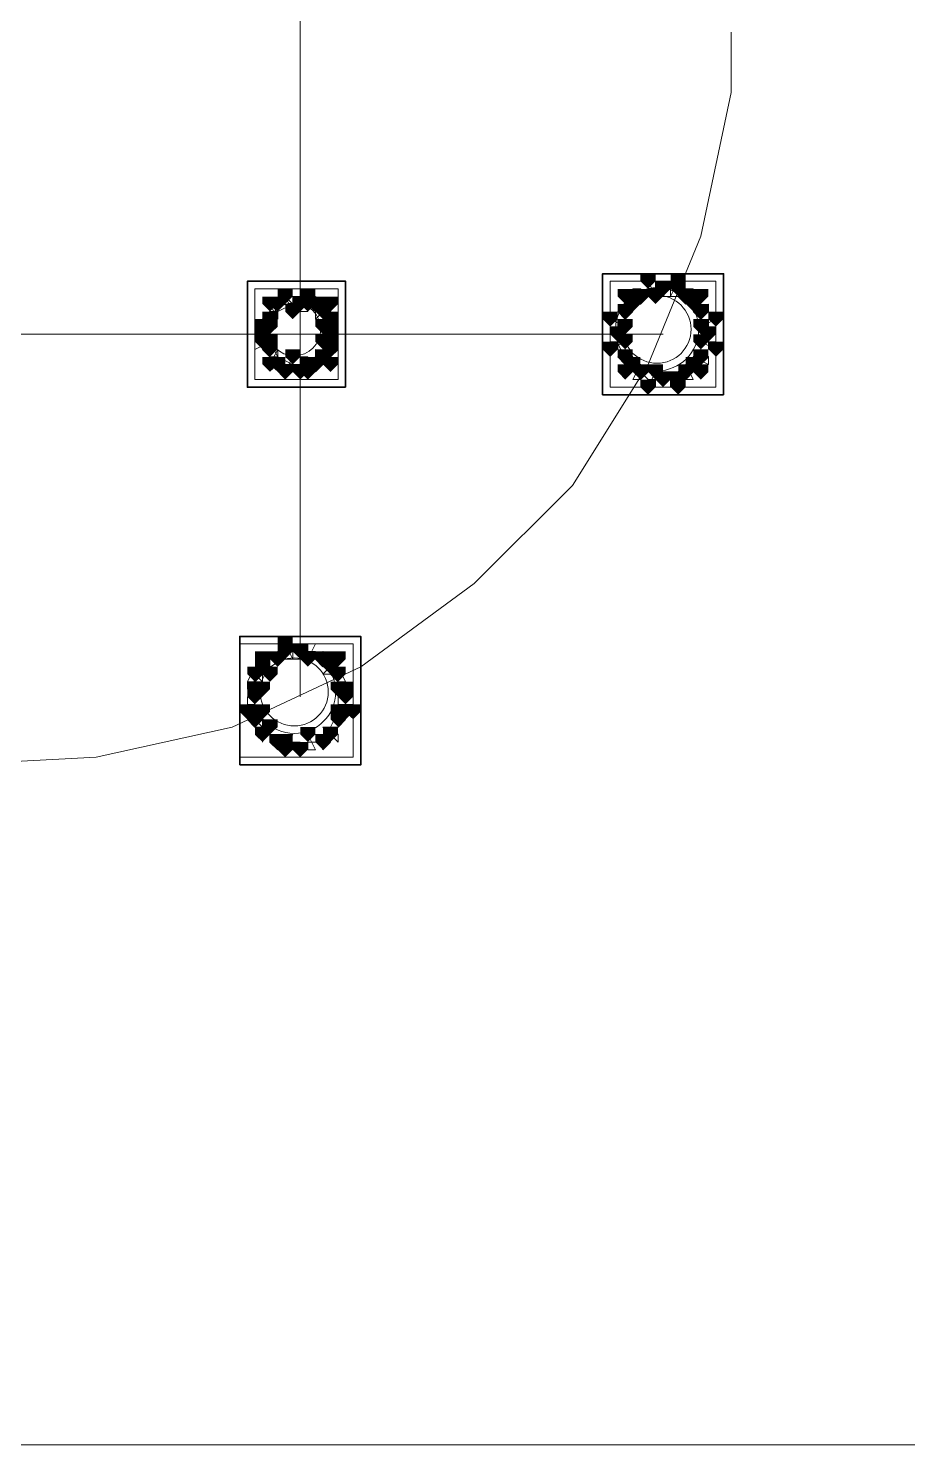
# Model space of a CAD drawing. Header units: millimetres. Extents: x 2315 to 4619, y 1334 to 1897.
# Drawn here: x 4172.34 to 4179.45, y 1530.21 to 1541.67 of the extents above; entities that cross this region are included whole.
import ezdxf

# ---------------------------------------------------------------- set-up
doc = ezdxf.new("R2010")
doc.units = ezdxf.units.MM
for name, color, linetype, true_color in [('PDF_10', 7, 'Continuous', 0x00b85c), ('PDF_AXIS', 7, 'Continuous', 0x00b85c), ('PDF_柱构件', 7, 'Continuous', 0x00b85c), ('PDF_转运站初步方案', 7, 'Continuous', 0x00b85c)]:
    doc.layers.add(name, color=color, linetype=linetype, true_color=true_color)
doc.layers.add('PDF_中心线层', color=1, linetype='Continuous')
doc.layers.add('PDF_粗实线层', color=7, linetype='Continuous')

msp = doc.modelspace()

# ---------------------------------------------------------------- hatches: boundary and pattern name
at = {"layer": 'PDF_10', "transparency": 33554559}
for points in [[(4177.47, 1539.62), (4177.409, 1539.62), (4177.409, 1539.558), (4177.47, 1539.497), (4177.531, 1539.558), (4177.531, 1539.62)], [(4177.47, 1539.62), (4177.409, 1539.62), (4177.409, 1539.558), (4177.47, 1539.497), (4177.531, 1539.558), (4177.531, 1539.62)], [(4174.355, 1539.497), (4174.293, 1539.497), (4174.293, 1539.436), (4174.355, 1539.375), (4174.416, 1539.436), (4174.416, 1539.497)], [(4174.355, 1539.497), (4174.293, 1539.497), (4174.293, 1539.436), (4174.355, 1539.375), (4174.416, 1539.436), (4174.416, 1539.497)], [(4174.538, 1539.497), (4174.477, 1539.497), (4174.477, 1539.436), (4174.538, 1539.375), (4174.599, 1539.436), (4174.599, 1539.497)], [(4174.538, 1539.497), (4174.477, 1539.497), (4174.477, 1539.436), (4174.538, 1539.375), (4174.599, 1539.436), (4174.599, 1539.497)], [(4174.66, 1539.497), (4174.599, 1539.497), (4174.599, 1539.436), (4174.66, 1539.375), (4174.721, 1539.436), (4174.721, 1539.497)], [(4174.66, 1539.497), (4174.599, 1539.497), (4174.599, 1539.436), (4174.66, 1539.375), (4174.721, 1539.436), (4174.721, 1539.497)], [(4174.66, 1539.497), (4174.599, 1539.497), (4174.599, 1539.436), (4174.66, 1539.375), (4174.721, 1539.436), (4174.721, 1539.497)], [(4177.286, 1539.558), (4177.225, 1539.558), (4177.225, 1539.497), (4177.286, 1539.436), (4177.348, 1539.497), (4177.348, 1539.558)], [(4177.286, 1539.558), (4177.225, 1539.558), (4177.225, 1539.497), (4177.286, 1539.436), (4177.348, 1539.497), (4177.348, 1539.558)], [(4177.653, 1539.558), (4177.592, 1539.558), (4177.592, 1539.497), (4177.653, 1539.436), (4177.714, 1539.497), (4177.714, 1539.558)], [(4177.653, 1539.558), (4177.592, 1539.558), (4177.592, 1539.497), (4177.653, 1539.436), (4177.714, 1539.497), (4177.714, 1539.558)], [(4174.293, 1539.375), (4174.232, 1539.375), (4174.232, 1539.314), (4174.293, 1539.253), (4174.355, 1539.314), (4174.355, 1539.375)], [(4174.293, 1539.375), (4174.232, 1539.375), (4174.232, 1539.314), (4174.293, 1539.253), (4174.355, 1539.314), (4174.355, 1539.375)], [(4174.782, 1539.375), (4174.721, 1539.375), (4174.721, 1539.314), (4174.782, 1539.253), (4174.843, 1539.314), (4174.843, 1539.375)], [(4174.782, 1539.375), (4174.721, 1539.375), (4174.721, 1539.314), (4174.782, 1539.253), (4174.843, 1539.314), (4174.843, 1539.375)], [(4177.164, 1539.436), (4177.103, 1539.436), (4177.103, 1539.375), (4177.164, 1539.314), (4177.225, 1539.375), (4177.225, 1539.436)], [(4177.164, 1539.436), (4177.103, 1539.436), (4177.103, 1539.375), (4177.164, 1539.314), (4177.225, 1539.375), (4177.225, 1539.436)], [(4177.775, 1539.436), (4177.714, 1539.436), (4177.714, 1539.375), (4177.775, 1539.314), (4177.836, 1539.375), (4177.836, 1539.436)], [(4177.775, 1539.436), (4177.714, 1539.436), (4177.714, 1539.375), (4177.775, 1539.314), (4177.836, 1539.375), (4177.836, 1539.436)], [(4174.232, 1539.253), (4174.171, 1539.253), (4174.171, 1539.192), (4174.232, 1539.131), (4174.293, 1539.192), (4174.293, 1539.253)], [(4174.232, 1539.253), (4174.171, 1539.253), (4174.171, 1539.192), (4174.232, 1539.131), (4174.293, 1539.192), (4174.293, 1539.253)], [(4174.782, 1539.253), (4174.721, 1539.253), (4174.721, 1539.192), (4174.782, 1539.131), (4174.843, 1539.192), (4174.843, 1539.253)], [(4174.782, 1539.253), (4174.721, 1539.253), (4174.721, 1539.192), (4174.782, 1539.131), (4174.843, 1539.192), (4174.843, 1539.253)], [(4177.103, 1539.253), (4177.042, 1539.253), (4177.042, 1539.192), (4177.103, 1539.131), (4177.164, 1539.192), (4177.164, 1539.253)], [(4177.103, 1539.253), (4177.042, 1539.253), (4177.042, 1539.192), (4177.103, 1539.131), (4177.164, 1539.192), (4177.164, 1539.253)], [(4177.103, 1539.253), (4177.042, 1539.253), (4177.042, 1539.192), (4177.103, 1539.131), (4177.164, 1539.192), (4177.164, 1539.253)], [(4177.836, 1539.253), (4177.775, 1539.253), (4177.775, 1539.192), (4177.836, 1539.131), (4177.897, 1539.192), (4177.897, 1539.253)], [(4177.836, 1539.253), (4177.775, 1539.253), (4177.775, 1539.192), (4177.836, 1539.131), (4177.897, 1539.192), (4177.897, 1539.253)], [(4174.293, 1539.131), (4174.232, 1539.131), (4174.232, 1539.07), (4174.293, 1539.009), (4174.355, 1539.07), (4174.355, 1539.131)], [(4174.293, 1539.131), (4174.232, 1539.131), (4174.232, 1539.07), (4174.293, 1539.009), (4174.355, 1539.07), (4174.355, 1539.131)], [(4174.782, 1539.131), (4174.721, 1539.131), (4174.721, 1539.07), (4174.782, 1539.009), (4174.843, 1539.07), (4174.843, 1539.131)], [(4174.782, 1539.131), (4174.721, 1539.131), (4174.721, 1539.07), (4174.782, 1539.009), (4174.843, 1539.07), (4174.843, 1539.131)], [(4177.164, 1539.07), (4177.103, 1539.07), (4177.103, 1539.009), (4177.164, 1538.948), (4177.225, 1539.009), (4177.225, 1539.07)], [(4177.164, 1539.07), (4177.103, 1539.07), (4177.103, 1539.009), (4177.164, 1538.948), (4177.225, 1539.009), (4177.225, 1539.07)], [(4177.775, 1539.07), (4177.714, 1539.07), (4177.714, 1539.009), (4177.775, 1538.948), (4177.836, 1539.009), (4177.836, 1539.07)], [(4177.775, 1539.07), (4177.714, 1539.07), (4177.714, 1539.009), (4177.775, 1538.948), (4177.836, 1539.009), (4177.836, 1539.07)], [(4174.355, 1539.009), (4174.293, 1539.009), (4174.293, 1538.948), (4174.355, 1538.887), (4174.416, 1538.948), (4174.416, 1539.009)], [(4174.355, 1539.009), (4174.293, 1539.009), (4174.293, 1538.948), (4174.355, 1538.887), (4174.416, 1538.948), (4174.416, 1539.009)], [(4174.538, 1538.948), (4174.477, 1538.948), (4174.477, 1538.887), (4174.538, 1538.825), (4174.599, 1538.887), (4174.599, 1538.948)], [(4174.538, 1538.948), (4174.477, 1538.948), (4174.477, 1538.887), (4174.538, 1538.825), (4174.599, 1538.887), (4174.599, 1538.948)], [(4174.66, 1539.009), (4174.599, 1539.009), (4174.599, 1538.948), (4174.66, 1538.887), (4174.721, 1538.948), (4174.721, 1539.009)], [(4174.66, 1539.009), (4174.599, 1539.009), (4174.599, 1538.948), (4174.66, 1538.887), (4174.721, 1538.948), (4174.721, 1539.009)], [(4174.66, 1539.009), (4174.599, 1539.009), (4174.599, 1538.948), (4174.66, 1538.887), (4174.721, 1538.948), (4174.721, 1539.009)], [(4177.286, 1538.948), (4177.225, 1538.948), (4177.225, 1538.887), (4177.286, 1538.825), (4177.348, 1538.887), (4177.348, 1538.948)], [(4177.286, 1538.948), (4177.225, 1538.948), (4177.225, 1538.887), (4177.286, 1538.825), (4177.348, 1538.887), (4177.348, 1538.948)], [(4177.653, 1538.948), (4177.592, 1538.948), (4177.592, 1538.887), (4177.653, 1538.825), (4177.714, 1538.887), (4177.714, 1538.948)], [(4177.653, 1538.948), (4177.592, 1538.948), (4177.592, 1538.887), (4177.653, 1538.825), (4177.714, 1538.887), (4177.714, 1538.948)], [(4177.47, 1538.887), (4177.409, 1538.887), (4177.409, 1538.825), (4177.47, 1538.764), (4177.531, 1538.825), (4177.531, 1538.887)], [(4177.47, 1538.887), (4177.409, 1538.887), (4177.409, 1538.825), (4177.47, 1538.764), (4177.531, 1538.825), (4177.531, 1538.887)], [(4174.355, 1536.627), (4174.293, 1536.627), (4174.293, 1536.565), (4174.355, 1536.504), (4174.416, 1536.565), (4174.416, 1536.627)], [(4174.355, 1536.627), (4174.293, 1536.627), (4174.293, 1536.565), (4174.355, 1536.504), (4174.416, 1536.565), (4174.416, 1536.627)], [(4174.538, 1536.688), (4174.477, 1536.688), (4174.477, 1536.627), (4174.538, 1536.565), (4174.599, 1536.627), (4174.599, 1536.688)], [(4174.538, 1536.688), (4174.477, 1536.688), (4174.477, 1536.627), (4174.538, 1536.565), (4174.599, 1536.627), (4174.599, 1536.688)], [(4174.721, 1536.627), (4174.66, 1536.627), (4174.66, 1536.565), (4174.721, 1536.504), (4174.782, 1536.565), (4174.782, 1536.627)], [(4174.721, 1536.627), (4174.66, 1536.627), (4174.66, 1536.565), (4174.721, 1536.504), (4174.782, 1536.565), (4174.782, 1536.627)], [(4174.721, 1536.627), (4174.66, 1536.627), (4174.66, 1536.565), (4174.721, 1536.504), (4174.782, 1536.565), (4174.782, 1536.627)], [(4174.171, 1536.504), (4174.11, 1536.504), (4174.11, 1536.443), (4174.171, 1536.382), (4174.232, 1536.443), (4174.232, 1536.504)], [(4174.171, 1536.504), (4174.11, 1536.504), (4174.11, 1536.443), (4174.171, 1536.382), (4174.232, 1536.443), (4174.232, 1536.504)], [(4174.843, 1536.504), (4174.782, 1536.504), (4174.782, 1536.443), (4174.843, 1536.382), (4174.904, 1536.443), (4174.904, 1536.504)], [(4174.843, 1536.504), (4174.782, 1536.504), (4174.782, 1536.443), (4174.843, 1536.382), (4174.904, 1536.443), (4174.904, 1536.504)], [(4174.171, 1536.321), (4174.11, 1536.321), (4174.11, 1536.26), (4174.171, 1536.199), (4174.232, 1536.26), (4174.232, 1536.321)], [(4174.171, 1536.321), (4174.11, 1536.321), (4174.11, 1536.26), (4174.171, 1536.199), (4174.232, 1536.26), (4174.232, 1536.321)], [(4174.904, 1536.321), (4174.843, 1536.321), (4174.843, 1536.26), (4174.904, 1536.199), (4174.965, 1536.26), (4174.965, 1536.321)], [(4174.904, 1536.321), (4174.843, 1536.321), (4174.843, 1536.26), (4174.904, 1536.199), (4174.965, 1536.26), (4174.965, 1536.321)], [(4174.171, 1536.138), (4174.11, 1536.138), (4174.11, 1536.077), (4174.171, 1536.016), (4174.232, 1536.077), (4174.232, 1536.138)], [(4174.171, 1536.138), (4174.11, 1536.138), (4174.11, 1536.077), (4174.171, 1536.016), (4174.232, 1536.077), (4174.232, 1536.138)], [(4174.843, 1536.138), (4174.782, 1536.138), (4174.782, 1536.077), (4174.843, 1536.016), (4174.904, 1536.077), (4174.904, 1536.138)], [(4174.843, 1536.138), (4174.782, 1536.138), (4174.782, 1536.077), (4174.843, 1536.016), (4174.904, 1536.077), (4174.904, 1536.138)], [(4174.355, 1535.955), (4174.293, 1535.955), (4174.293, 1535.894), (4174.355, 1535.832), (4174.416, 1535.894), (4174.416, 1535.955)], [(4174.355, 1535.955), (4174.293, 1535.955), (4174.293, 1535.894), (4174.355, 1535.832), (4174.416, 1535.894), (4174.416, 1535.955)], [(4174.721, 1535.955), (4174.66, 1535.955), (4174.66, 1535.894), (4174.721, 1535.832), (4174.782, 1535.894), (4174.782, 1535.955)], [(4174.721, 1535.955), (4174.66, 1535.955), (4174.66, 1535.894), (4174.721, 1535.832), (4174.782, 1535.894), (4174.782, 1535.955)], [(4174.538, 1535.894), (4174.477, 1535.894), (4174.477, 1535.832), (4174.538, 1535.771), (4174.599, 1535.832), (4174.599, 1535.894)], [(4174.538, 1535.894), (4174.477, 1535.894), (4174.477, 1535.832), (4174.538, 1535.771), (4174.599, 1535.832), (4174.599, 1535.894)]]:
    msp.add_hatch(color=256, dxfattribs=at).paths.add_polyline_path(points)
at = {"layer": 'PDF_柱构件', "transparency": 33554559}
for points in [[(4177.348, 1539.681), (4177.286, 1539.681), (4177.286, 1539.62), (4177.348, 1539.558), (4177.409, 1539.62), (4177.409, 1539.681)], [(4177.592, 1539.681), (4177.531, 1539.681), (4177.531, 1539.62), (4177.592, 1539.558), (4177.653, 1539.62), (4177.653, 1539.681)], [(4177.592, 1539.62), (4177.531, 1539.62), (4177.531, 1539.558), (4177.592, 1539.497), (4177.653, 1539.558), (4177.653, 1539.62)], [(4174.293, 1539.497), (4174.232, 1539.497), (4174.232, 1539.436), (4174.293, 1539.375), (4174.355, 1539.436), (4174.355, 1539.497)], [(4174.416, 1539.558), (4174.355, 1539.558), (4174.355, 1539.497), (4174.416, 1539.436), (4174.477, 1539.497), (4174.477, 1539.558)], [(4174.599, 1539.558), (4174.538, 1539.558), (4174.538, 1539.497), (4174.599, 1539.436), (4174.66, 1539.497), (4174.66, 1539.558)], [(4174.599, 1539.497), (4174.538, 1539.497), (4174.538, 1539.436), (4174.599, 1539.375), (4174.66, 1539.436), (4174.66, 1539.497)], [(4174.782, 1539.497), (4174.721, 1539.497), (4174.721, 1539.436), (4174.782, 1539.375), (4174.843, 1539.436), (4174.843, 1539.497)], [(4177.164, 1539.558), (4177.103, 1539.558), (4177.103, 1539.497), (4177.164, 1539.436), (4177.225, 1539.497), (4177.225, 1539.558)], [(4177.225, 1539.497), (4177.164, 1539.497), (4177.164, 1539.436), (4177.225, 1539.375), (4177.286, 1539.436), (4177.286, 1539.497)], [(4177.409, 1539.558), (4177.348, 1539.558), (4177.348, 1539.497), (4177.409, 1539.436), (4177.47, 1539.497), (4177.47, 1539.558)], [(4177.714, 1539.497), (4177.653, 1539.497), (4177.653, 1539.436), (4177.714, 1539.375), (4177.775, 1539.436), (4177.775, 1539.497)], [(4177.775, 1539.558), (4177.714, 1539.558), (4177.714, 1539.497), (4177.775, 1539.436), (4177.836, 1539.497), (4177.836, 1539.558)], [(4174.477, 1539.436), (4174.416, 1539.436), (4174.416, 1539.375), (4174.477, 1539.314), (4174.538, 1539.375), (4174.538, 1539.436)], [(4174.721, 1539.436), (4174.66, 1539.436), (4174.66, 1539.375), (4174.721, 1539.314), (4174.782, 1539.375), (4174.782, 1539.436)], [(4177.042, 1539.375), (4176.981, 1539.375), (4176.981, 1539.314), (4177.042, 1539.253), (4177.103, 1539.314), (4177.103, 1539.375)], [(4177.897, 1539.375), (4177.836, 1539.375), (4177.836, 1539.314), (4177.897, 1539.253), (4177.958, 1539.314), (4177.958, 1539.375)], [(4174.232, 1539.314), (4174.171, 1539.314), (4174.171, 1539.253), (4174.232, 1539.192), (4174.293, 1539.253), (4174.293, 1539.314)], [(4174.293, 1539.314), (4174.232, 1539.314), (4174.232, 1539.253), (4174.293, 1539.192), (4174.355, 1539.253), (4174.355, 1539.314)], [(4174.721, 1539.314), (4174.66, 1539.314), (4174.66, 1539.253), (4174.721, 1539.192), (4174.782, 1539.253), (4174.782, 1539.314)], [(4174.782, 1539.314), (4174.721, 1539.314), (4174.721, 1539.253), (4174.782, 1539.192), (4174.843, 1539.253), (4174.843, 1539.314)], [(4177.164, 1539.314), (4177.103, 1539.314), (4177.103, 1539.253), (4177.164, 1539.192), (4177.225, 1539.253), (4177.225, 1539.314)], [(4177.775, 1539.314), (4177.714, 1539.314), (4177.714, 1539.253), (4177.775, 1539.192), (4177.836, 1539.253), (4177.836, 1539.314)], [(4174.232, 1539.192), (4174.171, 1539.192), (4174.171, 1539.131), (4174.232, 1539.07), (4174.293, 1539.131), (4174.293, 1539.192)], [(4174.293, 1539.192), (4174.232, 1539.192), (4174.232, 1539.131), (4174.293, 1539.07), (4174.355, 1539.131), (4174.355, 1539.192)], [(4174.721, 1539.192), (4174.66, 1539.192), (4174.66, 1539.131), (4174.721, 1539.07), (4174.782, 1539.131), (4174.782, 1539.192)], [(4174.782, 1539.192), (4174.721, 1539.192), (4174.721, 1539.131), (4174.782, 1539.07), (4174.843, 1539.131), (4174.843, 1539.192)], [(4177.042, 1539.131), (4176.981, 1539.131), (4176.981, 1539.07), (4177.042, 1539.009), (4177.103, 1539.07), (4177.103, 1539.131)], [(4177.164, 1539.192), (4177.103, 1539.192), (4177.103, 1539.131), (4177.164, 1539.07), (4177.225, 1539.131), (4177.225, 1539.192)], [(4177.775, 1539.192), (4177.714, 1539.192), (4177.714, 1539.131), (4177.775, 1539.07), (4177.836, 1539.131), (4177.836, 1539.192)], [(4177.897, 1539.131), (4177.836, 1539.131), (4177.836, 1539.07), (4177.897, 1539.009), (4177.958, 1539.07), (4177.958, 1539.131)], [(4174.477, 1539.07), (4174.416, 1539.07), (4174.416, 1539.009), (4174.477, 1538.948), (4174.538, 1539.009), (4174.538, 1539.07)], [(4174.721, 1539.07), (4174.66, 1539.07), (4174.66, 1539.009), (4174.721, 1538.948), (4174.782, 1539.009), (4174.782, 1539.07)], [(4174.293, 1539.009), (4174.232, 1539.009), (4174.232, 1538.948), (4174.293, 1538.887), (4174.355, 1538.948), (4174.355, 1539.009)], [(4174.416, 1538.948), (4174.355, 1538.948), (4174.355, 1538.887), (4174.416, 1538.825), (4174.477, 1538.887), (4174.477, 1538.948)], [(4174.599, 1539.009), (4174.538, 1539.009), (4174.538, 1538.948), (4174.599, 1538.887), (4174.66, 1538.948), (4174.66, 1539.009)], [(4174.599, 1538.948), (4174.538, 1538.948), (4174.538, 1538.887), (4174.599, 1538.825), (4174.66, 1538.887), (4174.66, 1538.948)], [(4174.782, 1539.009), (4174.721, 1539.009), (4174.721, 1538.948), (4174.782, 1538.887), (4174.843, 1538.948), (4174.843, 1539.009)], [(4177.164, 1538.948), (4177.103, 1538.948), (4177.103, 1538.887), (4177.164, 1538.825), (4177.225, 1538.887), (4177.225, 1538.948)], [(4177.225, 1539.009), (4177.164, 1539.009), (4177.164, 1538.948), (4177.225, 1538.887), (4177.286, 1538.948), (4177.286, 1539.009)], [(4177.409, 1538.948), (4177.348, 1538.948), (4177.348, 1538.887), (4177.409, 1538.825), (4177.47, 1538.887), (4177.47, 1538.948)], [(4177.714, 1539.009), (4177.653, 1539.009), (4177.653, 1538.948), (4177.714, 1538.887), (4177.775, 1538.948), (4177.775, 1539.009)], [(4177.775, 1538.948), (4177.714, 1538.948), (4177.714, 1538.887), (4177.775, 1538.825), (4177.836, 1538.887), (4177.836, 1538.948)], [(4177.348, 1538.825), (4177.286, 1538.825), (4177.286, 1538.764), (4177.348, 1538.703), (4177.409, 1538.764), (4177.409, 1538.825)], [(4177.592, 1538.887), (4177.531, 1538.887), (4177.531, 1538.825), (4177.592, 1538.764), (4177.653, 1538.825), (4177.653, 1538.887)], [(4177.592, 1538.825), (4177.531, 1538.825), (4177.531, 1538.764), (4177.592, 1538.703), (4177.653, 1538.764), (4177.653, 1538.825)], [(4174.416, 1536.749), (4174.355, 1536.749), (4174.355, 1536.688), (4174.416, 1536.627), (4174.477, 1536.688), (4174.477, 1536.749)], [(4174.232, 1536.627), (4174.171, 1536.627), (4174.171, 1536.565), (4174.232, 1536.504), (4174.293, 1536.565), (4174.293, 1536.627)], [(4174.416, 1536.688), (4174.355, 1536.688), (4174.355, 1536.627), (4174.416, 1536.565), (4174.477, 1536.627), (4174.477, 1536.688)], [(4174.599, 1536.627), (4174.538, 1536.627), (4174.538, 1536.565), (4174.599, 1536.504), (4174.66, 1536.565), (4174.66, 1536.627)], [(4174.843, 1536.627), (4174.782, 1536.627), (4174.782, 1536.565), (4174.843, 1536.504), (4174.904, 1536.565), (4174.904, 1536.627)], [(4174.232, 1536.565), (4174.171, 1536.565), (4174.171, 1536.504), (4174.232, 1536.443), (4174.293, 1536.504), (4174.293, 1536.565)], [(4174.293, 1536.504), (4174.232, 1536.504), (4174.232, 1536.443), (4174.293, 1536.382), (4174.355, 1536.443), (4174.355, 1536.504)], [(4174.782, 1536.565), (4174.721, 1536.565), (4174.721, 1536.504), (4174.782, 1536.443), (4174.843, 1536.504), (4174.843, 1536.565)], [(4174.171, 1536.382), (4174.11, 1536.382), (4174.11, 1536.321), (4174.171, 1536.26), (4174.232, 1536.321), (4174.232, 1536.382)], [(4174.232, 1536.382), (4174.171, 1536.382), (4174.171, 1536.321), (4174.232, 1536.26), (4174.293, 1536.321), (4174.293, 1536.382)], [(4174.843, 1536.382), (4174.782, 1536.382), (4174.782, 1536.321), (4174.843, 1536.26), (4174.904, 1536.321), (4174.904, 1536.382)], [(4174.904, 1536.382), (4174.843, 1536.382), (4174.843, 1536.321), (4174.904, 1536.26), (4174.965, 1536.321), (4174.965, 1536.382)], [(4174.11, 1536.199), (4174.049, 1536.199), (4174.049, 1536.138), (4174.11, 1536.077), (4174.171, 1536.138), (4174.171, 1536.199)], [(4174.171, 1536.199), (4174.11, 1536.199), (4174.11, 1536.138), (4174.171, 1536.077), (4174.232, 1536.138), (4174.232, 1536.199)], [(4174.232, 1536.199), (4174.171, 1536.199), (4174.171, 1536.138), (4174.232, 1536.077), (4174.293, 1536.138), (4174.293, 1536.199)], [(4174.843, 1536.199), (4174.782, 1536.199), (4174.782, 1536.138), (4174.843, 1536.077), (4174.904, 1536.138), (4174.904, 1536.199)], [(4174.904, 1536.199), (4174.843, 1536.199), (4174.843, 1536.138), (4174.904, 1536.077), (4174.965, 1536.138), (4174.965, 1536.199)], [(4174.965, 1536.199), (4174.904, 1536.199), (4174.904, 1536.138), (4174.965, 1536.077), (4175.026, 1536.138), (4175.026, 1536.199)], [(4174.293, 1536.077), (4174.232, 1536.077), (4174.232, 1536.016), (4174.293, 1535.955), (4174.355, 1536.016), (4174.355, 1536.077)], [(4174.232, 1536.016), (4174.171, 1536.016), (4174.171, 1535.955), (4174.232, 1535.894), (4174.293, 1535.955), (4174.293, 1536.016)], [(4174.416, 1535.955), (4174.355, 1535.955), (4174.355, 1535.894), (4174.416, 1535.832), (4174.477, 1535.894), (4174.477, 1535.955)], [(4174.599, 1536.016), (4174.538, 1536.016), (4174.538, 1535.955), (4174.599, 1535.894), (4174.66, 1535.955), (4174.66, 1536.016)], [(4174.782, 1536.016), (4174.721, 1536.016), (4174.721, 1535.955), (4174.782, 1535.894), (4174.843, 1535.955), (4174.843, 1536.016)], [(4174.416, 1535.894), (4174.355, 1535.894), (4174.355, 1535.832), (4174.416, 1535.771), (4174.477, 1535.832), (4174.477, 1535.894)]]:
    msp.add_hatch(color=256, dxfattribs=at).paths.add_polyline_path(points)
at = {"layer": 'PDF_转运站初步方案', "transparency": 33554559}
for points in [[(4177.47, 1539.62), (4177.409, 1539.62), (4177.409, 1539.558), (4177.47, 1539.497), (4177.531, 1539.558), (4177.531, 1539.62)], [(4177.47, 1539.62), (4177.409, 1539.62), (4177.409, 1539.558), (4177.47, 1539.497), (4177.531, 1539.558), (4177.531, 1539.62)], [(4174.355, 1539.497), (4174.293, 1539.497), (4174.293, 1539.436), (4174.355, 1539.375), (4174.416, 1539.436), (4174.416, 1539.497)], [(4174.355, 1539.497), (4174.293, 1539.497), (4174.293, 1539.436), (4174.355, 1539.375), (4174.416, 1539.436), (4174.416, 1539.497)], [(4174.538, 1539.497), (4174.477, 1539.497), (4174.477, 1539.436), (4174.538, 1539.375), (4174.599, 1539.436), (4174.599, 1539.497)], [(4174.538, 1539.497), (4174.477, 1539.497), (4174.477, 1539.436), (4174.538, 1539.375), (4174.599, 1539.436), (4174.599, 1539.497)], [(4174.66, 1539.497), (4174.599, 1539.497), (4174.599, 1539.436), (4174.66, 1539.375), (4174.721, 1539.436), (4174.721, 1539.497)], [(4174.66, 1539.497), (4174.599, 1539.497), (4174.599, 1539.436), (4174.66, 1539.375), (4174.721, 1539.436), (4174.721, 1539.497)], [(4177.286, 1539.558), (4177.225, 1539.558), (4177.225, 1539.497), (4177.286, 1539.436), (4177.348, 1539.497), (4177.348, 1539.558)], [(4177.286, 1539.558), (4177.225, 1539.558), (4177.225, 1539.497), (4177.286, 1539.436), (4177.348, 1539.497), (4177.348, 1539.558)], [(4177.653, 1539.558), (4177.592, 1539.558), (4177.592, 1539.497), (4177.653, 1539.436), (4177.714, 1539.497), (4177.714, 1539.558)], [(4177.653, 1539.558), (4177.592, 1539.558), (4177.592, 1539.497), (4177.653, 1539.436), (4177.714, 1539.497), (4177.714, 1539.558)], [(4174.293, 1539.375), (4174.232, 1539.375), (4174.232, 1539.314), (4174.293, 1539.253), (4174.355, 1539.314), (4174.355, 1539.375)], [(4174.293, 1539.375), (4174.232, 1539.375), (4174.232, 1539.314), (4174.293, 1539.253), (4174.355, 1539.314), (4174.355, 1539.375)], [(4174.782, 1539.375), (4174.721, 1539.375), (4174.721, 1539.314), (4174.782, 1539.253), (4174.843, 1539.314), (4174.843, 1539.375)], [(4174.782, 1539.375), (4174.721, 1539.375), (4174.721, 1539.314), (4174.782, 1539.253), (4174.843, 1539.314), (4174.843, 1539.375)], [(4177.164, 1539.436), (4177.103, 1539.436), (4177.103, 1539.375), (4177.164, 1539.314), (4177.225, 1539.375), (4177.225, 1539.436)], [(4177.164, 1539.436), (4177.103, 1539.436), (4177.103, 1539.375), (4177.164, 1539.314), (4177.225, 1539.375), (4177.225, 1539.436)], [(4177.775, 1539.436), (4177.714, 1539.436), (4177.714, 1539.375), (4177.775, 1539.314), (4177.836, 1539.375), (4177.836, 1539.436)], [(4177.775, 1539.436), (4177.714, 1539.436), (4177.714, 1539.375), (4177.775, 1539.314), (4177.836, 1539.375), (4177.836, 1539.436)], [(4174.232, 1539.253), (4174.171, 1539.253), (4174.171, 1539.192), (4174.232, 1539.131), (4174.293, 1539.192), (4174.293, 1539.253)], [(4174.232, 1539.253), (4174.171, 1539.253), (4174.171, 1539.192), (4174.232, 1539.131), (4174.293, 1539.192), (4174.293, 1539.253)], [(4174.782, 1539.253), (4174.721, 1539.253), (4174.721, 1539.192), (4174.782, 1539.131), (4174.843, 1539.192), (4174.843, 1539.253)], [(4174.782, 1539.253), (4174.721, 1539.253), (4174.721, 1539.192), (4174.782, 1539.131), (4174.843, 1539.192), (4174.843, 1539.253)], [(4177.103, 1539.253), (4177.042, 1539.253), (4177.042, 1539.192), (4177.103, 1539.131), (4177.164, 1539.192), (4177.164, 1539.253)], [(4177.103, 1539.253), (4177.042, 1539.253), (4177.042, 1539.192), (4177.103, 1539.131), (4177.164, 1539.192), (4177.164, 1539.253)], [(4177.836, 1539.253), (4177.775, 1539.253), (4177.775, 1539.192), (4177.836, 1539.131), (4177.897, 1539.192), (4177.897, 1539.253)], [(4177.836, 1539.253), (4177.775, 1539.253), (4177.775, 1539.192), (4177.836, 1539.131), (4177.897, 1539.192), (4177.897, 1539.253)], [(4174.293, 1539.131), (4174.232, 1539.131), (4174.232, 1539.07), (4174.293, 1539.009), (4174.355, 1539.07), (4174.355, 1539.131)], [(4174.293, 1539.131), (4174.232, 1539.131), (4174.232, 1539.07), (4174.293, 1539.009), (4174.355, 1539.07), (4174.355, 1539.131)], [(4174.782, 1539.131), (4174.721, 1539.131), (4174.721, 1539.07), (4174.782, 1539.009), (4174.843, 1539.07), (4174.843, 1539.131)], [(4174.782, 1539.131), (4174.721, 1539.131), (4174.721, 1539.07), (4174.782, 1539.009), (4174.843, 1539.07), (4174.843, 1539.131)], [(4177.164, 1539.07), (4177.103, 1539.07), (4177.103, 1539.009), (4177.164, 1538.948), (4177.225, 1539.009), (4177.225, 1539.07)], [(4177.164, 1539.07), (4177.103, 1539.07), (4177.103, 1539.009), (4177.164, 1538.948), (4177.225, 1539.009), (4177.225, 1539.07)], [(4177.775, 1539.07), (4177.714, 1539.07), (4177.714, 1539.009), (4177.775, 1538.948), (4177.836, 1539.009), (4177.836, 1539.07)], [(4177.775, 1539.07), (4177.714, 1539.07), (4177.714, 1539.009), (4177.775, 1538.948), (4177.836, 1539.009), (4177.836, 1539.07)], [(4174.355, 1539.009), (4174.293, 1539.009), (4174.293, 1538.948), (4174.355, 1538.887), (4174.416, 1538.948), (4174.416, 1539.009)], [(4174.355, 1539.009), (4174.293, 1539.009), (4174.293, 1538.948), (4174.355, 1538.887), (4174.416, 1538.948), (4174.416, 1539.009)], [(4174.538, 1538.948), (4174.477, 1538.948), (4174.477, 1538.887), (4174.538, 1538.825), (4174.599, 1538.887), (4174.599, 1538.948)], [(4174.538, 1538.948), (4174.477, 1538.948), (4174.477, 1538.887), (4174.538, 1538.825), (4174.599, 1538.887), (4174.599, 1538.948)], [(4174.66, 1539.009), (4174.599, 1539.009), (4174.599, 1538.948), (4174.66, 1538.887), (4174.721, 1538.948), (4174.721, 1539.009)], [(4174.66, 1539.009), (4174.599, 1539.009), (4174.599, 1538.948), (4174.66, 1538.887), (4174.721, 1538.948), (4174.721, 1539.009)], [(4177.286, 1538.948), (4177.225, 1538.948), (4177.225, 1538.887), (4177.286, 1538.825), (4177.348, 1538.887), (4177.348, 1538.948)], [(4177.286, 1538.948), (4177.225, 1538.948), (4177.225, 1538.887), (4177.286, 1538.825), (4177.348, 1538.887), (4177.348, 1538.948)], [(4177.653, 1538.948), (4177.592, 1538.948), (4177.592, 1538.887), (4177.653, 1538.825), (4177.714, 1538.887), (4177.714, 1538.948)], [(4177.653, 1538.948), (4177.592, 1538.948), (4177.592, 1538.887), (4177.653, 1538.825), (4177.714, 1538.887), (4177.714, 1538.948)], [(4177.47, 1538.887), (4177.409, 1538.887), (4177.409, 1538.825), (4177.47, 1538.764), (4177.531, 1538.825), (4177.531, 1538.887)], [(4177.47, 1538.887), (4177.409, 1538.887), (4177.409, 1538.825), (4177.47, 1538.764), (4177.531, 1538.825), (4177.531, 1538.887)], [(4174.355, 1536.627), (4174.293, 1536.627), (4174.293, 1536.565), (4174.355, 1536.504), (4174.416, 1536.565), (4174.416, 1536.627)], [(4174.355, 1536.627), (4174.293, 1536.627), (4174.293, 1536.565), (4174.355, 1536.504), (4174.416, 1536.565), (4174.416, 1536.627)], [(4174.538, 1536.688), (4174.477, 1536.688), (4174.477, 1536.627), (4174.538, 1536.565), (4174.599, 1536.627), (4174.599, 1536.688)], [(4174.538, 1536.688), (4174.477, 1536.688), (4174.477, 1536.627), (4174.538, 1536.565), (4174.599, 1536.627), (4174.599, 1536.688)], [(4174.721, 1536.627), (4174.66, 1536.627), (4174.66, 1536.565), (4174.721, 1536.504), (4174.782, 1536.565), (4174.782, 1536.627)], [(4174.721, 1536.627), (4174.66, 1536.627), (4174.66, 1536.565), (4174.721, 1536.504), (4174.782, 1536.565), (4174.782, 1536.627)], [(4174.171, 1536.504), (4174.11, 1536.504), (4174.11, 1536.443), (4174.171, 1536.382), (4174.232, 1536.443), (4174.232, 1536.504)], [(4174.171, 1536.504), (4174.11, 1536.504), (4174.11, 1536.443), (4174.171, 1536.382), (4174.232, 1536.443), (4174.232, 1536.504)], [(4174.843, 1536.504), (4174.782, 1536.504), (4174.782, 1536.443), (4174.843, 1536.382), (4174.904, 1536.443), (4174.904, 1536.504)], [(4174.843, 1536.504), (4174.782, 1536.504), (4174.782, 1536.443), (4174.843, 1536.382), (4174.904, 1536.443), (4174.904, 1536.504)], [(4174.171, 1536.321), (4174.11, 1536.321), (4174.11, 1536.26), (4174.171, 1536.199), (4174.232, 1536.26), (4174.232, 1536.321)], [(4174.171, 1536.321), (4174.11, 1536.321), (4174.11, 1536.26), (4174.171, 1536.199), (4174.232, 1536.26), (4174.232, 1536.321)], [(4174.904, 1536.321), (4174.843, 1536.321), (4174.843, 1536.26), (4174.904, 1536.199), (4174.965, 1536.26), (4174.965, 1536.321)], [(4174.904, 1536.321), (4174.843, 1536.321), (4174.843, 1536.26), (4174.904, 1536.199), (4174.965, 1536.26), (4174.965, 1536.321)], [(4174.171, 1536.138), (4174.11, 1536.138), (4174.11, 1536.077), (4174.171, 1536.016), (4174.232, 1536.077), (4174.232, 1536.138)], [(4174.171, 1536.138), (4174.11, 1536.138), (4174.11, 1536.077), (4174.171, 1536.016), (4174.232, 1536.077), (4174.232, 1536.138)], [(4174.843, 1536.138), (4174.782, 1536.138), (4174.782, 1536.077), (4174.843, 1536.016), (4174.904, 1536.077), (4174.904, 1536.138)], [(4174.843, 1536.138), (4174.782, 1536.138), (4174.782, 1536.077), (4174.843, 1536.016), (4174.904, 1536.077), (4174.904, 1536.138)], [(4174.355, 1535.955), (4174.293, 1535.955), (4174.293, 1535.894), (4174.355, 1535.832), (4174.416, 1535.894), (4174.416, 1535.955)], [(4174.355, 1535.955), (4174.293, 1535.955), (4174.293, 1535.894), (4174.355, 1535.832), (4174.416, 1535.894), (4174.416, 1535.955)], [(4174.721, 1535.955), (4174.66, 1535.955), (4174.66, 1535.894), (4174.721, 1535.832), (4174.782, 1535.894), (4174.782, 1535.955)], [(4174.721, 1535.955), (4174.66, 1535.955), (4174.66, 1535.894), (4174.721, 1535.832), (4174.782, 1535.894), (4174.782, 1535.955)], [(4174.538, 1535.894), (4174.477, 1535.894), (4174.477, 1535.832), (4174.538, 1535.771), (4174.599, 1535.832), (4174.599, 1535.894)], [(4174.538, 1535.894), (4174.477, 1535.894), (4174.477, 1535.832), (4174.538, 1535.771), (4174.599, 1535.832), (4174.599, 1535.894)]]:
    msp.add_hatch(color=256, dxfattribs=at).paths.add_polyline_path(points)

# ---------------------------------------------------------------- linework, layer by layer
at = {"layer": 'PDF_10', "lineweight": 18}
for points in [[(4177.47, 1539.62), (4177.47, 1539.558), (4177.531, 1539.558)], [(4174.477, 1539.436), (4174.538, 1539.436), (4174.538, 1539.497)], [(4177.286, 1539.558), (4177.286, 1539.497), (4177.348, 1539.558)], [(4177.653, 1539.497), (4177.653, 1539.558), (4177.714, 1539.497)], [(4174.232, 1539.314), (4174.293, 1539.314), (4174.293, 1539.375)], [(4174.355, 1539.436), (4174.416, 1539.436), (4174.355, 1539.436)], [(4174.599, 1539.436), (4174.721, 1539.436)], [(4174.721, 1539.375), (4174.782, 1539.314), (4174.721, 1539.314)], [(4177.164, 1539.375), (4177.103, 1539.375), (4177.164, 1539.436)], [(4177.775, 1539.436), (4177.836, 1539.375), (4177.775, 1539.375)], [(4174.232, 1539.131), (4174.232, 1539.253)], [(4174.782, 1539.253), (4174.782, 1539.131)], [(4177.103, 1539.131), (4177.103, 1539.253)], [(4177.836, 1539.253), (4177.836, 1539.131)], [(4174.293, 1539.192), (4174.232, 1539.192)], [(4174.782, 1539.192), (4174.843, 1539.192)], [(4177.836, 1539.192), (4177.897, 1539.192)], [(4174.293, 1539.009), (4174.293, 1539.07), (4174.232, 1539.07)], [(4174.721, 1539.07), (4174.782, 1539.07), (4174.721, 1539.009)], [(4174.355, 1538.948), (4174.416, 1538.948), (4174.355, 1538.948)], [(4174.538, 1538.948), (4174.538, 1538.887), (4174.477, 1538.887)], [(4174.721, 1538.948), (4174.599, 1538.948)], [(4177.164, 1538.948), (4177.103, 1539.009), (4177.164, 1539.009)], [(4177.775, 1539.009), (4177.836, 1539.009), (4177.775, 1538.948)], [(4177.348, 1538.825), (4177.286, 1538.887), (4177.286, 1538.825)], [(4177.531, 1538.825), (4177.47, 1538.825), (4177.47, 1538.764)], [(4177.714, 1538.887), (4177.653, 1538.825), (4177.653, 1538.887)], [(4174.538, 1536.565), (4174.538, 1536.627), (4174.477, 1536.627)], [(4174.293, 1536.565), (4174.355, 1536.565), (4174.293, 1536.565)], [(4174.721, 1536.565), (4174.66, 1536.565)], [(4174.232, 1536.443), (4174.171, 1536.382)], [(4174.232, 1536.382), (4174.171, 1536.443)], [(4174.843, 1536.443), (4174.843, 1536.382), (4174.843, 1536.443)], [(4174.11, 1536.26), (4174.171, 1536.26), (4174.171, 1536.199)], [(4174.904, 1536.199), (4174.904, 1536.26), (4174.843, 1536.26)], [(4174.171, 1536.077), (4174.232, 1536.016)], [(4174.232, 1536.077), (4174.171, 1536.016)], [(4174.843, 1536.016), (4174.843, 1536.077), (4174.843, 1536.016)], [(4174.293, 1535.955), (4174.355, 1535.894)], [(4174.355, 1535.955), (4174.293, 1535.894)], [(4174.66, 1535.894), (4174.721, 1535.955), (4174.721, 1535.894)], [(4174.477, 1535.832), (4174.538, 1535.832), (4174.538, 1535.894)]]:
    msp.add_lwpolyline(points, dxfattribs=at)
at = {"layer": 'PDF_AXIS', "lineweight": 18}
for points in [[(4177.897, 1538.764), (4177.897, 1539.62), (4177.042, 1539.62), (4177.042, 1538.764)], [(4174.843, 1538.825), (4174.843, 1539.558), (4174.171, 1539.558), (4174.171, 1538.825)], [(4174.049, 1535.771), (4174.049, 1536.688), (4174.965, 1536.688), (4174.965, 1535.771)]]:
    msp.add_lwpolyline(points, close=True, dxfattribs=at)
at = {"layer": 'PDF_中心线层', "color": 112, "lineweight": 18, "true_color": 0x00b85c}
for points in [[(4174.538, 1547.133), (4174.538, 1536.26)], [(4178.019, 1541.635), (4178.019, 1541.147), (4177.775, 1539.986), (4177.348, 1538.948), (4176.737, 1537.97), (4175.943, 1537.176), (4175.026, 1536.504), (4173.988, 1536.016), (4172.889, 1535.771), (4171.728, 1535.71), (4170.629, 1535.832), (4169.529, 1536.26), (4168.979, 1536.565)], [(4177.47, 1539.192), (4166.597, 1539.192)]]:
    msp.add_lwpolyline(points, dxfattribs=at)
at = {"layer": 'PDF_柱构件', "lineweight": 18}
for points in [[(4177.348, 1539.62), (4177.409, 1539.497)], [(4177.409, 1539.497), (4177.531, 1539.497), (4177.531, 1539.62), (4177.409, 1539.62)], [(4177.592, 1539.62), (4177.531, 1539.497), (4177.592, 1539.497)], [(4174.355, 1539.375), (4174.477, 1539.436), (4174.416, 1539.497), (4174.293, 1539.436)], [(4174.416, 1539.497), (4174.477, 1539.375)], [(4174.477, 1539.436), (4174.538, 1539.436), (4174.538, 1539.497), (4174.477, 1539.497)], [(4174.599, 1539.497), (4174.538, 1539.375), (4174.599, 1539.375)], [(4174.599, 1539.436), (4174.66, 1539.375), (4174.721, 1539.436), (4174.66, 1539.497)], [(4177.164, 1539.497), (4177.225, 1539.436), (4177.286, 1539.436)], [(4177.286, 1539.436), (4177.348, 1539.497), (4177.286, 1539.558), (4177.225, 1539.558)], [(4177.592, 1539.497), (4177.653, 1539.436), (4177.714, 1539.558), (4177.653, 1539.558)], [(4177.775, 1539.497), (4177.714, 1539.436)], [(4174.293, 1539.253), (4174.355, 1539.375), (4174.293, 1539.375), (4174.232, 1539.314)], [(4174.293, 1539.436), (4174.355, 1539.314), (4174.355, 1539.375)], [(4174.782, 1539.436), (4174.66, 1539.375), (4174.66, 1539.314)], [(4174.721, 1539.375), (4174.721, 1539.253), (4174.843, 1539.314), (4174.782, 1539.375)], [(4177.164, 1539.314), (4177.225, 1539.375), (4177.164, 1539.436), (4177.103, 1539.375)], [(4177.714, 1539.375), (4177.775, 1539.314), (4177.836, 1539.375), (4177.836, 1539.436)], [(4174.171, 1539.253), (4174.293, 1539.253), (4174.171, 1539.314)], [(4174.293, 1539.131), (4174.293, 1539.253), (4174.232, 1539.253), (4174.232, 1539.131)], [(4174.843, 1539.314), (4174.721, 1539.253), (4174.843, 1539.253)], [(4174.782, 1539.253), (4174.782, 1539.131), (4174.843, 1539.131), (4174.843, 1539.253)], [(4177.042, 1539.314), (4177.164, 1539.253)], [(4177.164, 1539.131), (4177.164, 1539.253), (4177.042, 1539.253), (4177.042, 1539.131)], [(4177.897, 1539.314), (4177.775, 1539.253)], [(4177.836, 1539.253), (4177.836, 1539.131), (4177.897, 1539.131), (4177.897, 1539.253)], [(4174.171, 1539.07), (4174.293, 1539.131), (4174.171, 1539.131)], [(4174.355, 1539.009), (4174.293, 1539.131), (4174.232, 1539.07), (4174.293, 1539.009)], [(4174.843, 1539.131), (4174.721, 1539.131), (4174.843, 1539.07)], [(4174.721, 1539.131), (4174.721, 1539.009), (4174.782, 1539.009), (4174.843, 1539.07)], [(4177.042, 1539.07), (4177.164, 1539.131)], [(4177.897, 1539.07), (4177.775, 1539.131)], [(4174.293, 1538.948), (4174.355, 1539.009), (4174.355, 1539.07)], [(4174.782, 1538.948), (4174.66, 1539.07), (4174.66, 1539.009)], [(4177.225, 1539.009), (4177.164, 1539.07), (4177.103, 1539.009), (4177.164, 1538.948)], [(4177.775, 1539.07), (4177.714, 1539.009), (4177.836, 1538.948), (4177.836, 1539.009)], [(4174.477, 1538.948), (4174.355, 1539.009), (4174.293, 1538.948), (4174.416, 1538.887)], [(4174.416, 1538.887), (4174.477, 1539.009)], [(4174.538, 1538.948), (4174.477, 1538.948), (4174.477, 1538.887), (4174.538, 1538.887)], [(4174.599, 1538.887), (4174.599, 1539.009), (4174.538, 1539.009)], [(4174.66, 1539.009), (4174.599, 1538.948), (4174.66, 1538.887), (4174.721, 1538.948)], [(4177.164, 1538.887), (4177.286, 1538.948), (4177.225, 1538.948)], [(4177.348, 1538.887), (4177.286, 1538.948), (4177.225, 1538.825), (4177.286, 1538.825)], [(4177.653, 1538.948), (4177.592, 1538.887), (4177.653, 1538.825), (4177.714, 1538.825)], [(4177.775, 1538.887), (4177.714, 1538.948)], [(4177.348, 1538.764), (4177.409, 1538.887)], [(4177.531, 1538.887), (4177.409, 1538.887), (4177.409, 1538.764), (4177.531, 1538.764)], [(4177.592, 1538.764), (4177.592, 1538.887), (4177.531, 1538.887)], [(4174.416, 1536.565), (4174.293, 1536.504), (4174.293, 1536.565), (4174.355, 1536.627)], [(4174.416, 1536.688), (4174.477, 1536.565), (4174.416, 1536.565)], [(4174.538, 1536.565), (4174.477, 1536.565), (4174.477, 1536.688), (4174.538, 1536.688)], [(4174.66, 1536.688), (4174.599, 1536.565), (4174.599, 1536.688)], [(4174.721, 1536.504), (4174.66, 1536.565), (4174.721, 1536.627), (4174.782, 1536.565)], [(4174.232, 1536.443), (4174.232, 1536.382), (4174.11, 1536.382), (4174.171, 1536.504)], [(4174.232, 1536.565), (4174.293, 1536.443)], [(4174.843, 1536.565), (4174.782, 1536.443), (4174.721, 1536.443)], [(4174.843, 1536.382), (4174.782, 1536.443), (4174.843, 1536.504), (4174.904, 1536.382)], [(4174.11, 1536.382), (4174.232, 1536.321), (4174.11, 1536.321)], [(4174.965, 1536.321), (4174.843, 1536.321), (4174.965, 1536.382)], [(4174.171, 1536.26), (4174.171, 1536.199), (4174.11, 1536.199), (4174.11, 1536.26)], [(4174.843, 1536.199), (4174.843, 1536.26), (4174.965, 1536.26), (4174.965, 1536.199)], [(4174.11, 1536.138), (4174.232, 1536.138)], [(4174.232, 1536.138), (4174.232, 1536.016), (4174.171, 1536.016), (4174.11, 1536.077)], [(4174.782, 1536.016), (4174.843, 1536.138), (4174.904, 1536.077), (4174.843, 1536.016)], [(4174.965, 1536.138), (4174.843, 1536.138)], [(4174.232, 1535.955), (4174.293, 1536.016), (4174.232, 1535.894)], [(4174.293, 1535.955), (4174.416, 1535.955), (4174.355, 1535.832), (4174.293, 1535.894)], [(4174.416, 1535.832), (4174.416, 1535.955), (4174.477, 1535.955)], [(4174.599, 1535.832), (4174.599, 1535.955), (4174.66, 1535.832)], [(4174.66, 1535.955), (4174.721, 1535.955), (4174.782, 1535.894), (4174.721, 1535.832)], [(4174.843, 1535.894), (4174.721, 1536.016), (4174.782, 1536.016), (4174.843, 1535.955)], [(4174.477, 1535.894), (4174.538, 1535.894), (4174.538, 1535.832), (4174.477, 1535.832)]]:
    msp.add_lwpolyline(points, close=True, dxfattribs=at)
for points in [[(4177.348, 1539.558), (4177.409, 1539.558)], [(4174.293, 1539.375), (4174.355, 1539.375)], [(4174.416, 1539.436), (4174.477, 1539.436)], [(4177.714, 1539.436), (4177.775, 1539.436)], [(4177.103, 1539.253), (4177.103, 1539.314)], [(4177.836, 1539.314), (4177.836, 1539.253)], [(4177.103, 1539.07), (4177.103, 1539.131)], [(4177.836, 1539.131), (4177.836, 1539.07)], [(4174.355, 1539.009), (4174.293, 1539.009)], [(4174.477, 1538.948), (4174.416, 1538.948)], [(4177.775, 1538.948), (4177.714, 1538.948)], [(4177.409, 1538.825), (4177.348, 1538.825)], [(4174.66, 1536.627), (4174.599, 1536.627)], [(4174.599, 1535.894), (4174.66, 1535.894)]]:
    msp.add_lwpolyline(points, dxfattribs=at)
at = {"layer": 'PDF_粗实线层', "color": 112, "lineweight": 35, "true_color": 0x00b85c}
for points in [[(4174.904, 1538.764), (4174.11, 1538.764), (4174.11, 1539.62), (4174.904, 1539.62)], [(4177.958, 1538.703), (4177.958, 1539.681), (4176.981, 1539.681), (4176.981, 1538.703)], [(4174.049, 1535.71), (4174.049, 1536.749), (4175.026, 1536.749), (4175.026, 1535.71)]]:
    msp.add_lwpolyline(points, close=True, dxfattribs=at)
at = {"layer": 'PDF_转运站初步方案', "color": 142, "lineweight": 5, "true_color": 0x00a5dd}
msp.add_lwpolyline([(3419.942, 1530.213), (4209.904, 1530.213)], dxfattribs=at)
at = {"layer": 'PDF_转运站初步方案', "lineweight": 18}
for centre, radius in [((4177.421, 1539.232), 0.336), ((4177.421, 1539.232), 0.275), ((4174.489, 1539.232), 0.214), ((4174.489, 1539.232), 0.214), ((4174.489, 1536.3), 0.336), ((4174.489, 1536.3), 0.275)]:
    msp.add_circle(centre, radius, dxfattribs=at)

doc.saveas('drawing.dxf')
